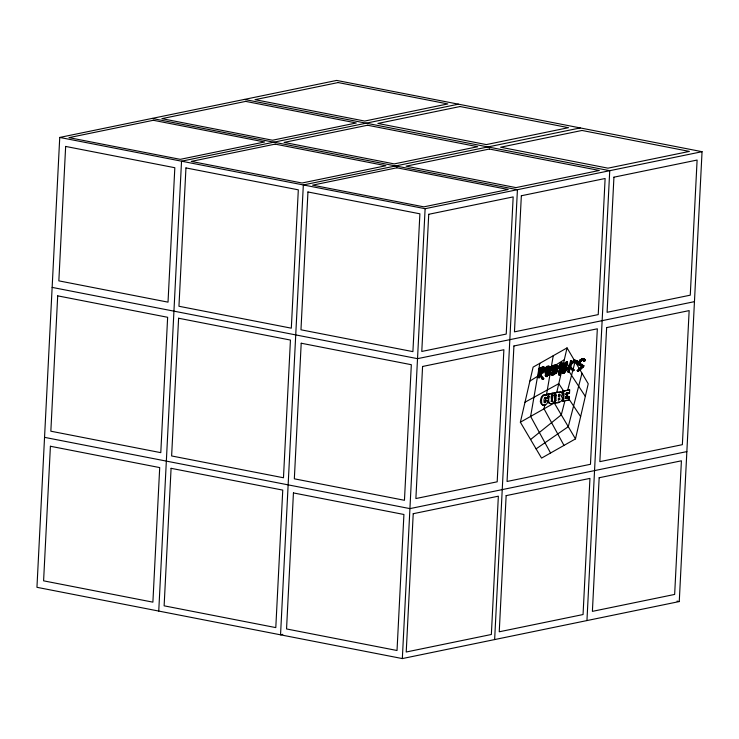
<?xml version="1.0" encoding="UTF-8"?>
<svg xmlns="http://www.w3.org/2000/svg" width="739" height="739" viewBox="0 0 739 739"><rect width="100%" height="100%" fill="white"/><g stroke="black" fill="none" stroke-linecap="round" stroke-linejoin="round"><path stroke-width="1.11" d="M562.758 365.509C562.444 354.692 554.074 377.158 559.857 364.466M561.178 363.366L559.469 366.165L559.063 368.475L561.021 364.105L562.093 363.699L562.277 364.872L558.924 374.885L558.508 372.918L559.146 371.006L560.06 371.107L559.146 371.006M566.074 367.311L567.349 362.701L566.388 362.479L564.975 366.516L566.259 367.154L567.552 362.119L566.379 361.777L565.159 362.794L563.229 366.803L564.069 366.969L565.381 364.105L564.365 364.225M59.739 137.436L36.95 587.311L402.33 658.578L679.261 601.564L702.05 151.689L336.67 80.422L59.739 137.436L425.119 208.703L702.05 151.689M158.746 611.061L181.535 161.194L458.457 104.181M402.33 658.578L425.119 208.703M494.64 639.568L517.429 189.701L152.049 118.434M539.858 375.606L542.195 379.079L542.814 378.137M542.14 379.033C545.862 380.336 541.511 374.932 540.819 375.689M544.504 368.327C543.932 366.017 541.05 367.662 539.646 368.244C535.738 371.56 541.964 367.08 541.798 370.202C540.588 372.668 543.045 370.165 543.793 370.23M542.712 371.541L541.345 371.643L544.634 370.396L545.327 368.262L543.867 367.301L542.297 367.301M548.541 373.952C545.391 380.733 544.098 371.468 546.952 368.65C550.186 367.172 546.426 365.02 545.188 368.373C545.982 371.246 547.091 366.729 548.393 366.636M545.271 373.814C547.026 373.38 545.086 376.659 546.971 376.668M545.687 394.524L545.65 395.208L546.49 395.365L546.527 394.691L548.033 394.377L545.687 394.524L546.527 394.691M545.086 397.24L545.437 398.256L547.848 398.099L548.052 394.035L552.107 393.536L551.83 400.252L550.915 401.259L552.07 401.462L552.938 395.781L551.784 395.688L551.904 393.24L555.109 392.917L554.989 395.365L553.65 395.3L554.989 395.365M548.412 396.381C548.597 398.413 546.851 404.187 550.703 403.743M547.922 396.483L548.763 396.64L548.892 394.201L552.107 393.536M549.557 371.505L548.329 371.412L548.606 370.396A1.718 1.007 -79 0 1 548.791 370.036C552.781 361.777 551.026 370.424 549.955 373.555C554.453 369.639 547.35 380.068 549.696 371.098L549.003 372.742M551.682 396.039C551.627 395.799 550.49 394.663 551.756 401.425M552.624 395.845L552.744 393.407L555.109 392.917M554.49 395.467C557.234 404.316 546.047 407.743 549.253 396.547L548.763 396.64M554.924 392.621L561.871 392.067L562.527 394.007L561.27 396.353C565.547 400.095 557.908 404.251 554.407 402.82L554.536 400.381L555.922 400.436L556.19 395.116L554.804 395.06L554.924 392.621L561.03 391.901M555.081 400.27L555.349 394.949M553.206 373.5C554.638 372.724 558.721 369.408 555.238 368.881M555.248 402.986L555.377 400.547L555.922 400.436M554.804 395.06L555.645 395.226L555.765 392.788M553.834 368.659C554.407 368.955 559.58 369.749 556.606 370.285M558.684 374.858L560.023 374.849L562.758 365.528M561.252 363.533L561.243 365.435L559.22 370.941M561.908 366.054L561.067 365.851M562.102 369.565L563.053 366.756L564.679 366.96L565.834 364.235L567.349 362.701M563.774 373.14C561.483 372.724 563.183 367.994 564.069 366.969M567.062 392.538L567.016 393.36L569.51 393.185L569.677 389.924L562.832 390.996L562.702 393.434L564.042 393.499L563.774 398.82L562.444 398.755L562.324 401.194L569.159 400.122L569.316 396.861L566.831 397.037L566.785 397.859L565.363 398.155L567.635 398.025L567.672 397.203L569.316 396.861M563.959 372.114C565.917 369.5 565.141 373.952 563.173 372.65M562.933 398.654L563.201 393.333L562.702 393.434M564.753 366.747L563.192 366.285M563.164 401.36L563.774 398.82M563.543 393.601L563.672 391.153L569.677 389.924M566.203 398.312L566.286 396.64L567.534 396.39L567.635 394.312L565.547 394.404L567.635 394.312M566.397 394.571L566.471 393L567.903 392.705L567.857 393.527M569.113 368.558C569.677 365.768 572.679 372.668 574.027 370.045L570.453 367.08L571.737 364.068M583.579 358.766C580.669 358.378 586.212 358.147 584.955 360.872C583.126 362.794 585.343 357.38 581.251 361.103L580.18 360.974M586.951 620.566L609.74 170.7L244.36 99.432M548.901 374.849C550.601 375.523 547.193 374.211 548.994 372.742M571.173 361.131L570.499 360.891L569.981 363.874L568.134 366.036L568.891 367.024L567.792 371.865L569.15 372.142L570.259 367.616L573.141 370.451M582.046 365.38C580.272 364.031 578.037 363.357 581.251 361.103M541.253 369.232C538.907 373.472 539.987 375.477 542.98 379.199M564.679 366.96L563.358 371.985L562.527 371.966M554.158 366.35L552.292 367.939L551.266 367.44L552.31 366.11L554.887 366.027L553.095 371.532L553.409 372.354L555.238 365.925L556.984 365.593L554.73 369.251M552.292 367.939C552.042 366.045 557.169 363.486 557.705 366.082C554.583 368.456 558.047 367.948 557.88 370.479C557.317 371.588 556.467 373.703 554.943 373.103M553.206 370.544C552.125 375.042 552.116 367.135 554.333 368.031M541.502 375.754C539.747 374.839 540.708 372.059 542.26 371.846M561.954 370.193L562.259 372.955L564.033 372.853M541.456 369.112C539.839 368.059 539.95 371.07 538.343 369.925M548.624 372.373L548.467 373.897M582.073 365.278C586.175 365.87 579.912 370.119 578.267 371.209C578.147 369.158 582.849 368.096 581.722 365.463C573.741 365.334 580.152 358.923 583.33 358.858M578.203 364.521C581.371 366.609 576.882 361.537 581.066 360.041M577.177 363.329C579.745 358.341 573.316 362.175 576.993 363.597C576.014 363.93 576.836 362.729 577.455 360.558M558.499 399.716C558.989 396.418 561.243 399.614 558.342 400.141L558.444 398.127L559.756 398.099M583.93 365.713L582.461 367.015L582.683 364.697L578.997 364.17L579.875 364.262M581.371 364.549L582.212 364.706M539.83 363.311L530.62 416.417L550.564 453.007M544.809 404.381L544.043 408.815L563.986 445.405M545.197 402.164L545.964 397.73M546.352 395.513L553.252 355.718M548.264 371.311C544.883 377.925 548.717 374.146 549.446 370.562A1.718 1.007 -79 0 1 549.631 370.193L551.377 366.701M548.855 370.932L548.615 372.188M547.405 367.717L548.375 367.579M541.077 375.227C539.313 374.71 538.223 382.035 539.729 374.331M538.685 377.481C537.456 376.539 539.101 370.544 541.216 370.091M583.847 361.242L584.059 359.468M546.056 369.343L546.684 367.505L549.04 365.944L546.74 375.883L547.387 375.079M549.419 373.731L550.5 372.077L550.49 372.946M568.679 365.842L569.085 366.433M568.115 372.179L568.402 371.264M545.299 394.894L543.239 394.922L541.604 396.695A5.404 3.159 -79 0 0 540.662 399.55C538.879 403.559 544.052 407.743 546.805 403.845A4.683 2.734 -79 0 0 547.719 401.785L547.895 400.972L545.474 400.215L544.19 402.69M546.315 400.381L545.465 402.626C542.389 403.67 544.652 394.118 546.278 398.423M553.493 367.865L554.047 365.86L552.042 366.969M568.956 372.345L568.596 370.839L569.714 367.246C568.171 365.26 572.365 363.542 571.469 360.881C572.235 363.302 571.432 363.477 574.037 361.371M553.88 368.253L553.65 369.047M583.533 366.664C581.695 367.338 584.096 364.521 582.443 366.045M520.367 422.218L533.115 367.117L567.044 347.903L588.226 383.79L575.478 438.901L541.548 458.115L520.367 422.218L554.296 403.004L555.294 398.709M546.103 373.888L548.236 367.939M556.781 392.27L567.044 347.903M539.405 370.156L539.304 369.306L540.902 368.262M540.8 368.299L544.68 368.622L542.74 370.95M549.317 372.216L548.43 371.985L548.717 371.347M557.446 370.451L556.615 370.147M558.361 373.657L559.155 373.934M554.813 367.542L556.338 365.713L554.647 365.657M584.614 361.491L584.614 360.706M581.99 373.223L568.273 426.689L536.089 448.869M564.762 401.443L561.289 414.847L530.584 439.539M566.508 394.737L567.09 392.501M567.663 390.266L575.496 360.096L571.764 362.276M566.896 368.216L565.945 368.133L563.506 372.484L567.312 367.662L565.991 370.673L565.076 370.525L565.991 370.673M539.174 372.992C538.86 374.488 538.657 372.151 540.126 373.112L539.886 373.805L538.519 373.537M567.413 361.953L565.215 364.392M564.023 366.258L564.328 365.445M541.373 370.775L543.839 368.456M566.056 368.05L567.312 367.662M569.335 365.666L569.51 365.048C571.857 365.62 568.134 367.394 570.296 365.205M569.714 367.246L568.891 367.024M555.793 373.269C554.666 374.35 552.273 376.114 551.396 374.128C551.7 371.735 559.635 369.472 554.527 371.357M551.414 374.682C553.89 376.493 550.897 372.853 554.25 371.985M540.375 369.925L540.486 368.844L541.641 368.465M560.411 369.833L560.605 369.251M553.382 371.828L555.442 370.119L554.85 371.107M582.48 358.692L580.226 359.875M556.864 365.916L555.571 367.671M562.628 370.673L562.702 370.073M573.944 369.629L573.104 369.472L573.058 370.248L572.3 370.285M578.267 371.209C575.496 370.516 580.309 368.484 580.66 367.172C581.639 363.847 581.094 365.583 578.988 364.78M560.338 363.2L561.4 363.172M546.13 376.511L547.109 376.539M547.294 375.181L546.49 374.941M558.231 395.993L558.961 395.596L559.044 394.266L558.536 396.27C559.903 396.677 560.744 393.989 559.081 394.312L559.885 394.432M565.935 369.13L566.443 368.179M576.577 362.286L576.854 361.648M547.46 374.322L548.116 372.816L548.966 372.973M566.139 365.297L566.425 364.678M557.372 370.451L555.192 372.909L553.733 373.195M565.778 366.174L565.233 367.144M540.449 368.419L539.461 368.844M547.811 366.997L546.888 366.803L546.158 367.699M565.917 370.692C565.852 371.893 563.34 371.07 565.335 371.56M547.47 367.32L547.553 366.47L546.897 366.803M564.735 364.669L565.113 363.985M571.099 363.403L570.286 363.191M539.886 373.805L540.126 373.112M552.31 366.11L555.599 364.687L556.901 365.399M562.102 363.939L561.575 362.71L560.485 362.997M573.917 361.195L573.141 362.027M579.829 369.075L578.988 368.909M550.186 372.327L548.43 371.985M573.076 361.029L574.166 360.087L575.062 360.272M583.228 358.48L584.29 358.738M554.564 373.38L553.927 373.962M569.51 365.048L568.808 365.666M564.642 365.029L565.446 365.121M553.363 372.253L552.948 372.715M566.379 361.777L566.887 362.507M579.958 368.909L579.127 368.724M570.757 363.994C572.337 364.262 577.455 359.976 574.166 360.087M563.127 372.909L562.259 372.955M580.097 369.066L578.766 370.479L580.568 369.694M547.017 366.239L548.375 366.082M547.858 375.384L547.017 375.218M578.11 370.11L578.425 369.999M547.747 374.396L546.906 374.23M556.171 366.082L557.104 366.156M543.978 367.357L544.578 367.366M549.493 374.35L548.985 374.747M573.51 370.747L572.494 370.525M565.021 370.636L564.559 371.163M578.979 369.389L578.443 369.777M538.98 369.426L539.821 369.592M563.321 371.976L562.545 371.754M578.813 370.359L579.431 369.823M539.646 368.244L543.433 367.44M544.68 368.622L540.772 368.308M541.733 371.505L542.574 371.662M544.384 368.475L542.029 368.05M560.513 363.736L561.021 364.105M529.891 381.075L549.206 369.084M552.079 367.301L564.319 359.699M581.879 367.209L583.173 366.96M578.517 370.544L577.51 371.006M570.102 367.394L572.697 369.094M544.467 404.963L545.031 404.658M524.995 402.201L558.767 383.68L563.709 391.116M571.293 367.782L570.453 367.625M553.215 374.424L551.571 374.812M573.723 361.426L572.947 361.232M581.916 359.939L584.974 360.004M583.339 359.801L583.773 360.54M553.788 373.103L554.629 373.269L553.132 373.832L556.134 371.311M557.963 402.09L559.146 401.794M580.254 127.939L303.332 184.944L280.543 634.819L282.788 634.358M694.457 301.651L417.526 358.664L52.146 287.397M560.605 362.858L561.455 363.025M546.638 367.08L547.479 367.246M553.483 366.119L555.294 366.553M566.453 366.581L565.612 366.415M581.685 365.472L580.882 365.306M555.035 372.123L555.94 372.28M563.672 371.615L564.541 371.772M559.857 375.015L559.044 374.839M555.645 395.226L556.19 395.116M567.016 393.36L569.51 393.185M545.437 398.256L547.848 398.099M554.407 402.82L556.19 402.459M565.317 400.575L567.312 400.168M686.854 451.603L409.933 508.617L44.543 437.349M542.999 405.24L543.83 405.157M579.847 368.096L580.78 368.262M581.695 360.678L580.854 360.512M550.269 366.655L551.7 366.969M566.462 368.872L565.621 368.706M543.35 370.304L542.583 370.1M574.314 361.962L572.559 361.602M543.701 367.32L542.426 367.2M564.947 369.685L565.862 369.851M572.707 361.343L573.556 361.51M547.654 374.756L546.74 374.608M555.811 373.269L555.063 373.112M556.116 368.281L557.677 369.02M582.526 358.507L584.013 358.711M581.621 358.775L582.544 359.006M584.041 359.33L584.882 359.487M581.353 359.052L582.193 359.219M584.106 359.976L584.983 360.272M580.337 359.699L581.307 359.847M580.06 359.967L580.9 360.124M579.986 360.133L580.826 360.299M583.505 361.02L584.346 361.177M580.161 361.122L581.011 361.288M576.466 360.521L577.316 360.687M573.501 360.752L574.342 360.918M579.358 361.99L580.198 362.156M578.388 362.082L579.228 362.249M570.628 360.715L571.469 360.881M576.078 361.805L576.928 361.962M578.36 362.202L579.2 362.369M570.499 360.891L571.349 361.057M575.921 362.008L576.771 362.175M573.316 361.898L574.212 362.064M575.764 362.655L576.605 362.821M579.995 363.994L582.221 364.429M577.824 363.782L578.674 363.948M579.127 364.013L582.378 364.512M578.776 363.957L580.124 364.225M566.499 361.87L567.34 362.036M570.24 363.034L571.081 363.2M583.108 365.639L583.949 365.805M565.344 362.664L566.185 362.831M581.113 365.666L581.953 365.833M582.96 366.147L583.801 366.304M565.215 362.738L566.185 362.951M566.841 363.117L567.681 363.283M581.168 365.916L582.009 366.082M566.296 363.828L567.136 363.994M581.621 366.849L582.461 367.015M565.298 363.717L566.139 363.884M564.522 363.736L565.418 363.994M564.43 363.884L565.917 364.216M566.166 364.198L567.007 364.355M564.513 364.078L565.815 364.382M560.855 363.542L562.296 363.893M561.538 364.078L562.379 364.244M564.642 364.733L565.483 364.9M569.917 365.971L570.757 366.138M568.226 365.759L569.067 365.925M569.852 366.027L570.702 366.193M569.871 366.174L570.711 366.341M561.437 364.706L562.277 364.872M563.654 365.131L564.504 365.297M565.603 365.482L566.453 365.722M568.134 366.036L568.975 366.202M563.681 365.288L565.178 365.602L585.316 396.372M565.566 365.676L566.416 365.842M563.617 365.509L565.132 365.694M561.926 365.565L562.767 365.731M570.046 367.246L570.896 367.403M563.312 365.999L564.208 366.267M570.046 367.292L571.192 367.616M565.621 366.581L566.462 366.747M564.929 366.729L565.778 366.886M561.03 366.119L561.908 366.147M563.136 366.433L563.996 366.655M569.381 367.736L570.222 367.902M571.182 368.077L572.023 368.234M569.27 367.837L570.166 368.004M560.855 366.396L561.705 366.562M571.875 368.502L572.743 368.743L571.903 368.585M556.31 365.583L557.16 365.75M560.892 366.516L561.732 366.683M567.404 367.717L566.471 367.495M553.779 365.306L554.619 365.472M554.813 365.491L555.636 365.648M556.338 365.713L557.178 365.879M566.157 367.754L567.007 367.92M568.55 368.161L569.39 368.327M572.217 368.881L573.15 368.992M553.705 365.426L555.737 365.74M554.389 365.759L555.312 365.823M553.945 365.833L554.887 366.027M560.67 367.154L561.511 367.32M562.675 367.542L563.524 367.708M565.945 368.133L566.859 368.225M554.481 366.064L555.322 366.221M558.675 366.849L559.515 367.015M560.568 367.274L561.492 367.375M569.03 368.835L569.88 369.001M577.279 370.451L578.12 370.608M553.991 366.045L554.841 366.211M562.712 367.81L564.208 368.142M565.825 368.392L566.73 368.502M573.187 369.879L574.027 370.045M577.205 370.655L578.046 370.821M558.259 367.107L559.1 367.274M563.367 368.087L564.208 368.253M577.214 370.83L578.055 370.996M558.619 367.385L559.46 367.551M553.844 366.479L554.703 366.646M572.356 370.193L573.898 370.415M558.776 367.717L559.617 367.883M561.012 368.318L561.852 368.484M562.388 368.558L563.229 368.724M565.317 369.158L566.157 369.324M552.43 366.655L553.271 366.821M553.529 367.329L554.37 367.495M553.566 367.449L554.407 367.606M558.213 368.308L559.063 368.475M565.492 369.962L566.333 370.128M547.442 366.535L549.253 366.83M553.437 367.763L554.278 367.93M565.4 370.027L566.24 370.184M547.202 366.609L548.486 366.84M551.266 367.44L552.107 367.606M553.354 368.013L554.195 368.179M549.668 367.486L550.509 367.643M559.737 369.472L560.578 369.639M559.774 369.62L560.615 369.777M553.178 368.502L554.019 368.659M547.396 367.394L548.246 367.56M553.151 368.659L554.001 368.816M559.599 369.805L561.095 370.221M568.356 371.523L569.196 371.68M547.368 367.569L548.227 367.828M553.114 368.696L553.954 368.863M556.615 369.371L557.455 369.528M568.393 371.68L569.233 371.846M556.689 369.574L557.529 369.74M543.387 367.126L544.855 367.477M547.229 367.846L548.07 368.004M556.679 369.814L557.548 369.879M562.545 370.95L563.386 371.107M568.309 371.985L569.15 372.142M552.92 369.232L553.76 369.389M556.698 369.971L557.539 370.137M562.591 371.07L563.432 371.237M544.301 367.643L545.151 367.8M552.92 369.315L553.77 369.482M541.65 367.357L542.491 367.523M544.347 367.874L545.197 368.04M541.779 367.422L542.62 367.588M564.143 371.856L564.984 372.022M544.486 368.105L545.327 368.262M564.097 371.966L564.938 372.133M542.509 368.013L544.043 368.29M549.077 369.204L549.918 369.371M562.481 371.809L564.199 372.142M549.095 369.297L549.945 369.463M555.599 370.572L556.439 370.738M541.89 368.105L542.953 368.253M540.218 367.976L541.133 368.17M541.373 368.151L542.26 368.355M543.913 368.65L544.763 368.816M550.749 370.073L549.908 369.906L550.703 370.221M558.915 371.634L560.568 371.865M562.656 372.327L563.506 372.484M545.16 369.094L546.315 369.38M555.211 371.08L556.255 371.218M549.881 370.128L550.721 370.294M559.617 372.003L560.458 372.17M563.183 372.696L564.079 372.983M543.802 369.047L544.643 369.214M549.834 370.313L550.675 370.479M555.691 371.403L556.541 371.569M562.083 372.659L563.968 373.075M539.978 368.549L540.819 368.706M539.701 368.687L540.717 368.853M549.761 370.618L550.61 370.784M552.255 371.366L553.095 371.532M555.894 372.17L556.8 372.354M559.423 372.779L560.264 372.946M540.329 369.306L541.17 369.472M540.385 369.62L541.881 369.786M540.338 369.722L541.179 369.888M542.297 370.304L543.257 370.359M548.329 371.412L549.465 371.578M552.569 372.188L553.539 372.401M555.359 372.835L556.199 373.001M540.301 369.971L541.142 370.137M542.158 370.322L544.107 370.756M538.814 369.814L539.655 369.971M542.001 370.47L542.897 370.682M543.091 370.766L543.932 370.932M548.578 371.8L549.419 371.966M550.5 372.077L551.451 372.29M550.629 372.308L551.479 372.474M559.211 374.202L560.079 374.571M550.158 372.687L551.008 372.844M547.811 372.373L548.652 372.53M549.206 372.752L550.056 372.992M559.164 374.331L560.023 374.849M547.719 372.576L548.671 372.668M545.613 372.447L546.509 372.687L545.622 372.622M542.01 371.957L541.068 371.772L541.899 371.985M553.557 374.128L554.509 374.322M545.493 372.696L546.333 372.853M540.791 372.031L541.632 372.197M549.123 373.601L549.973 373.768M540.375 372.197L541.336 372.391M551.34 374.322L552.181 374.479M549.095 374.008L549.973 374.22M551.497 374.618L553.299 374.959M548.449 374.137L549.289 374.303M546.075 373.795L546.925 374.054M539.11 373.093L539.95 373.26M538.463 373.26L539.636 373.537M539.821 373.5L540.671 373.657M546.98 375.347L547.821 375.514M538.879 374.165L540.412 374.47M545.225 375.504L546.768 375.902L546.204 376.308M545.216 375.606L546.786 375.911M540.209 375.209L541.16 375.32M540.052 375.745L540.893 375.902M540.061 375.892L541.105 376.179M540.301 376.225L541.142 376.391M537.992 376.982L538.833 377.139M542.962 378.442L543.802 378.608M538.158 377.629L539.479 377.814M542.943 378.719L543.793 378.885M542.112 378.774L542.953 378.941M542.602 379.172L543.442 379.338M562.832 390.996L563.672 391.153M551.904 393.24L552.744 393.407M566.684 396.224L567.534 396.39M565.446 396.483L566.286 396.64M566.831 397.037L567.672 397.203M558.961 395.596L559.802 395.753M548.052 394.035L548.892 394.201M566.785 397.859L567.635 398.025M562.444 398.755L563.284 398.912M568.309 399.965L569.159 400.122M558.998 399.143L559.839 399.309M554.536 400.381L555.377 400.547M551.497 401.157L552.338 401.314M547.895 400.972L545.474 400.215M677.007 601.121L679.261 601.564M543.128 405.268L541.742 403.614L541.502 399.716A5.404 3.159 -79 0 1 542.444 396.852L544.08 395.079L546.49 395.365M576.614 360.392L576.965 361.186M565.557 393.905L580.632 416.602M554.296 403.004L575.478 438.901M561.418 392.363L561.64 393.028M57.697 295.849L50.843 431.207L160.788 452.656L167.642 317.29L57.697 295.849M50.409 446.264L43.592 580.836L152.89 602.156L159.707 467.584L50.409 446.264M65.651 146.433L58.843 280.857L168.021 302.149L174.829 167.725L65.651 146.433M185.951 167.919L178.949 306.26L291.314 328.181L298.316 189.831L185.951 167.919M171.088 468.323L164.123 605.823L275.795 627.605L282.76 490.105L171.088 468.323M178.607 318.241L171.624 455.954L283.471 477.764L290.445 340.06L178.607 318.241M307.951 191.974L300.967 329.797L412.907 351.635L419.891 213.811L307.951 191.974M293.438 492.931L286.547 628.954L397.028 650.505L403.919 514.483L293.438 492.931M301.207 343.229L294.334 478.817L404.455 500.294L411.327 364.706L301.207 343.229M413.221 513.707L406.219 652.01L491.352 634.487L498.354 496.183L413.221 513.707M428.731 214.292L421.784 351.459L506.224 334.074L513.171 196.907L428.731 214.292M422.579 366.47L415.881 498.548L497.19 481.81L503.878 349.732L422.579 366.47M506.141 495.638L499.241 631.79L583.053 614.543L589.953 478.392L506.141 495.638M521.346 195.752L514.455 331.848L598.23 314.602L605.121 178.505L521.346 195.752M513.919 345.972L507.056 481.468L590.461 464.295L597.334 328.8L513.919 345.972M613.933 177.175L607.089 312.301L690.263 295.175L697.108 160.049L613.933 177.175M606.636 327.599L599.846 461.653L682.365 444.666L689.154 310.611L606.636 327.599M599.163 477.745L592.392 611.365L674.652 594.433L681.413 460.803L599.163 477.745M153.324 120.281L68.986 137.639L180.261 159.347L264.599 141.98L153.324 120.281M245.708 101.391L161.887 118.646L272.488 140.225L356.318 122.97L245.708 101.391M338.139 82.556L255.02 99.663L364.687 121.057L447.806 103.94L338.139 82.556M275.176 144.123L191.244 161.407L301.992 183.013L385.924 165.73L275.176 144.123M367.56 125.233L284.09 142.415L394.229 163.901L477.699 146.71L367.56 125.233M460.083 106.527L377.906 123.45L486.327 144.595L568.494 127.681L460.083 106.527M396.908 167.79L312.569 185.156L423.853 206.855L508.192 189.498L396.908 167.79M489.384 149.029L406.071 166.173L515.998 187.614L599.311 170.469L489.384 149.029M581.999 130.461L500.599 147.218L607.994 168.169L689.395 151.412L581.999 130.461M550.269 374.544L549.428 374.377L550.296 374.553"/></g></svg>
